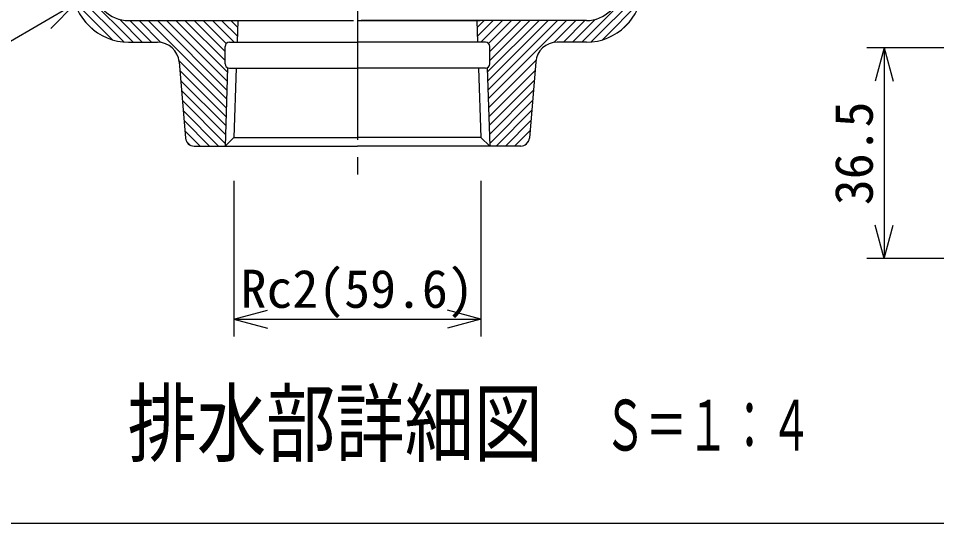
# Model space of a CAD drawing. Units: millimetres, scale not verified, with parts at other scales. Extents: x -819 to 819, y -558 to 522.
# Drawn here: x -647.5 to -329.2, y -558 to -383 of the extents above; entities that cross this region are included whole.
import ezdxf
from ezdxf.enums import TextEntityAlignment as Align

# ---------------------------------------------------------------- set-up
doc = ezdxf.new("R2010")
doc.units = ezdxf.units.MM
doc.header["$LTSCALE"] = 6
doc.linetypes.add('CHAIN2', pattern=[12, 9, -1, 1, -1])
for name, color, linetype in [('0-7_枠細線', 5, 'Continuous'), ('0-8_枠中線', 5, 'Continuous'), ('0-E_極細4', 6, 'Continuous'), ('1-1_寸法4', 7, 'Continuous'), ('1-5_寸法3', 7, 'Continuous')]:
    doc.layers.add(name, color=color, linetype=linetype)
doc.styles.add('ＭＳ ゴシック', font='')
doc.styles.get('ＭＳ ゴシック').set_extended_font_data('MS Gothic')

msp = doc.modelspace()

# ---------------------------------------------------------------- linework, layer by layer
at = {"layer": '0-8_枠中線'}
msp.add_lwpolyline([(-819, -558), (-819, 522), (819, 522), (819, -558)], close=True, dxfattribs=at)
at = {"layer": '0-E_極細4', "linetype": 'CHAIN2'}
msp.add_line((-529.933, -155.001), (-529.933, -440.795), dxfattribs=at)
at = {"layer": '0-E_極細4'}
for p, q in [((-607.683, -391.198), (-628.854, -370.027)), ((-452.183, -391.198), (-431.012, -370.027)), ((-610.934, -391.129), (-628.718, -373.346)), ((-448.932, -391.129), (-431.149, -373.346)), ((-614.86, -390.385), (-627.974, -377.271)), ((-445.006, -390.385), (-431.892, -377.271)), ((-621.642, -386.785), (-624.374, -384.053)), ((-604.501, -391.198), (-612.416, -383.283)), ((-609.287, -383.698), (-531.283, -383.698)), ((-601.319, -391.198), (-608.819, -383.698)), ((-598.045, -391.29), (-605.637, -383.698)), ((-575.274, -410.879), (-602.455, -383.698)), ((-575.171, -407.8), (-599.273, -383.698)), ((-575.068, -404.721), (-596.091, -383.698)), ((-574.965, -401.643), (-592.909, -383.698)), ((-575.819, -397.606), (-589.727, -383.698)), ((-575.819, -394.424), (-586.545, -383.698)), ((-575.402, -391.66), (-583.363, -383.698)), ((-572.681, -391.198), (-580.181, -383.698)), ((-571.545, -389.152), (-576.999, -383.698)), ((-571.442, -386.073), (-573.817, -383.698)), ((-571.363, -383.698), (-571.614, -391.198)), ((-529.933, -383.698), (-487.333, -383.698)), ((-450.579, -383.698), (-528.583, -383.698)), ((-488.504, -383.698), (-488.253, -391.198)), ((-488.424, -386.073), (-486.049, -383.698)), ((-488.321, -389.152), (-482.867, -383.698)), ((-487.185, -391.198), (-479.685, -383.698)), ((-484.902, -401.643), (-466.957, -383.698)), ((-484.798, -404.721), (-463.775, -383.698)), ((-484.695, -407.8), (-460.593, -383.698)), ((-484.592, -410.879), (-457.411, -383.698)), ((-484.465, -391.66), (-476.503, -383.698)), ((-484.047, -397.606), (-470.139, -383.698)), ((-484.047, -394.424), (-473.321, -383.698)), ((-461.821, -391.29), (-454.229, -383.698)), ((-458.547, -391.198), (-451.047, -383.698)), ((-455.365, -391.198), (-447.45, -383.283)), ((-438.225, -386.785), (-435.492, -384.053)), ((-609.287, -391.198), (-599.214, -391.198)), ((-574.319, -391.198), (-529.933, -391.198)), ((-485.547, -391.198), (-529.933, -391.198)), ((-450.579, -391.198), (-460.652, -391.198)), ((-575.819, -398.698), (-575.819, -392.698)), ((-484.047, -398.698), (-484.047, -392.698)), ((-575.377, -413.958), (-591.805, -397.53)), ((-484.489, -413.958), (-468.061, -397.53)), ((-591.74, -398.071), (-589.527, -424.449)), ((-575.48, -417.037), (-591.492, -401.025)), ((-574.319, -400.198), (-529.933, -400.198)), ((-571.915, -400.198), (-572.718, -424.205)), ((-485.547, -400.198), (-529.933, -400.198)), ((-487.952, -400.198), (-487.148, -424.205)), ((-484.386, -417.037), (-468.374, -401.025)), ((-468.126, -398.071), (-470.339, -424.449)), ((-575.583, -420.116), (-591.201, -404.498)), ((-484.283, -420.116), (-468.665, -404.498)), ((-575.686, -423.195), (-590.91, -407.972)), ((-484.18, -423.195), (-468.957, -407.972)), ((-575.789, -426.274), (-590.618, -411.445)), ((-484.077, -426.274), (-469.248, -411.445)), ((-578.047, -427.198), (-590.327, -414.918)), ((-481.82, -427.198), (-469.539, -414.918)), ((-581.229, -427.198), (-590.036, -418.392)), ((-478.638, -427.198), (-469.831, -418.392)), ((-584.411, -427.198), (-589.744, -421.865)), ((-475.456, -427.198), (-470.122, -421.865)), ((-587.941, -426.85), (-589.189, -425.602)), ((-572.723, -424.21), (-575.819, -427.195)), ((-572.718, -424.198), (-529.933, -424.198)), ((-487.148, -424.198), (-529.933, -424.198)), ((-487.143, -424.21), (-484.047, -427.195)), ((-471.925, -426.85), (-470.677, -425.602)), ((-586.538, -427.198), (-575.82, -427.198)), ((-473.328, -427.198), (-484.046, -427.198))]:
    msp.add_line(p, q, dxfattribs=at)
for points in [[(-574.912, -400.076), (-575.82, -427.198), (-529.933, -427.198)], [(-484.954, -400.076), (-484.046, -427.198), (-529.933, -427.198)]]:
    msp.add_lwpolyline(points, dxfattribs=at)
for centre, radius, start, end in [((-609.287, -371.698), 19.5, 181.92122, 270), ((-609.287, -371.698), 12, 181.92122, 270), ((-450.579, -371.698), 12, 270, 358.07878), ((-450.579, -371.698), 19.5, 270, 358.07878), ((-599.214, -398.698), 7.5, 4.79504, 90), ((-574.319, -392.698), 1.5, 90, 180), ((-485.547, -392.698), 1.5, 0, 90), ((-460.652, -398.698), 7.5, 90, 175.20496), ((-574.319, -398.698), 1.5, 180, 270), ((-485.547, -398.698), 1.5, 270, 360), ((-586.538, -424.198), 3, 184.79504, 270), ((-473.328, -424.198), 3, 270, 355.20496)]:
    msp.add_arc(centre, radius, start, end, dxfattribs=at)
at = {"layer": '1-1_寸法4'}
for p, q in [((-627.768, -377.92), (-636.234, -386.424)), ((-572.718, -439.198), (-572.718, -493.198)), ((-487.148, -439.198), (-487.148, -493.198)), ((-572.718, -487.198), (-561.127, -484.093)), ((-487.148, -487.198), (-498.739, -484.093)), ((-572.718, -487.198), (-561.127, -490.304)), ((-572.718, -487.198), (-487.148, -487.198)), ((-487.148, -487.198), (-498.739, -490.304))]:
    msp.add_line(p, q, dxfattribs=at)
msp.add_lwpolyline([(-627.768, -377.92), (-663.575, -398.7), (-764.375, -398.7)], dxfattribs=at)
at = {"layer": '1-5_寸法3'}
for p, q in [((-299.327, -393.172), (-353.327, -393.172)), ((-347.327, -393.172), (-350.432, -404.763)), ((-347.327, -393.172), (-344.221, -404.763)), ((-347.327, -393.172), (-347.327, -466.172)), ((-347.327, -466.172), (-350.432, -454.581)), ((-347.327, -466.172), (-344.221, -454.581)), ((-296.327, -466.172), (-353.327, -466.172))]:
    msp.add_line(p, q, dxfattribs=at)

# ---------------------------------------------------------------- texts
at = {"layer": '0-7_枠細線', "style": 'ＭＳ ゴシック'}
for s, height, width, p in [('排水部詳細図', 21.99, 0.8, (-609.567, -540.833)), ('Ｓ＝１：４', 17.6, 0.6, (-444.433, -537.958))]:
    msp.add_text(s, height=height, dxfattribs=dict(at, width=width)).set_placement(p, align=Align.BOTTOM_LEFT)
at = {"layer": '1-1_寸法4', "style": 'ＭＳ ゴシック'}
msp.add_text('Rc2(59.6)', height=13.2, dxfattribs=at).set_placement((-570.433, -487.198), align=Align.BOTTOM_LEFT)
at = {"layer": '1-5_寸法3', "style": 'ＭＳ ゴシック'}
msp.add_text('36.5', height=13.2, rotation=90, dxfattribs=at).set_placement((-347.327, -447.672), align=Align.BOTTOM_LEFT)

doc.saveas('drawing.dxf')
